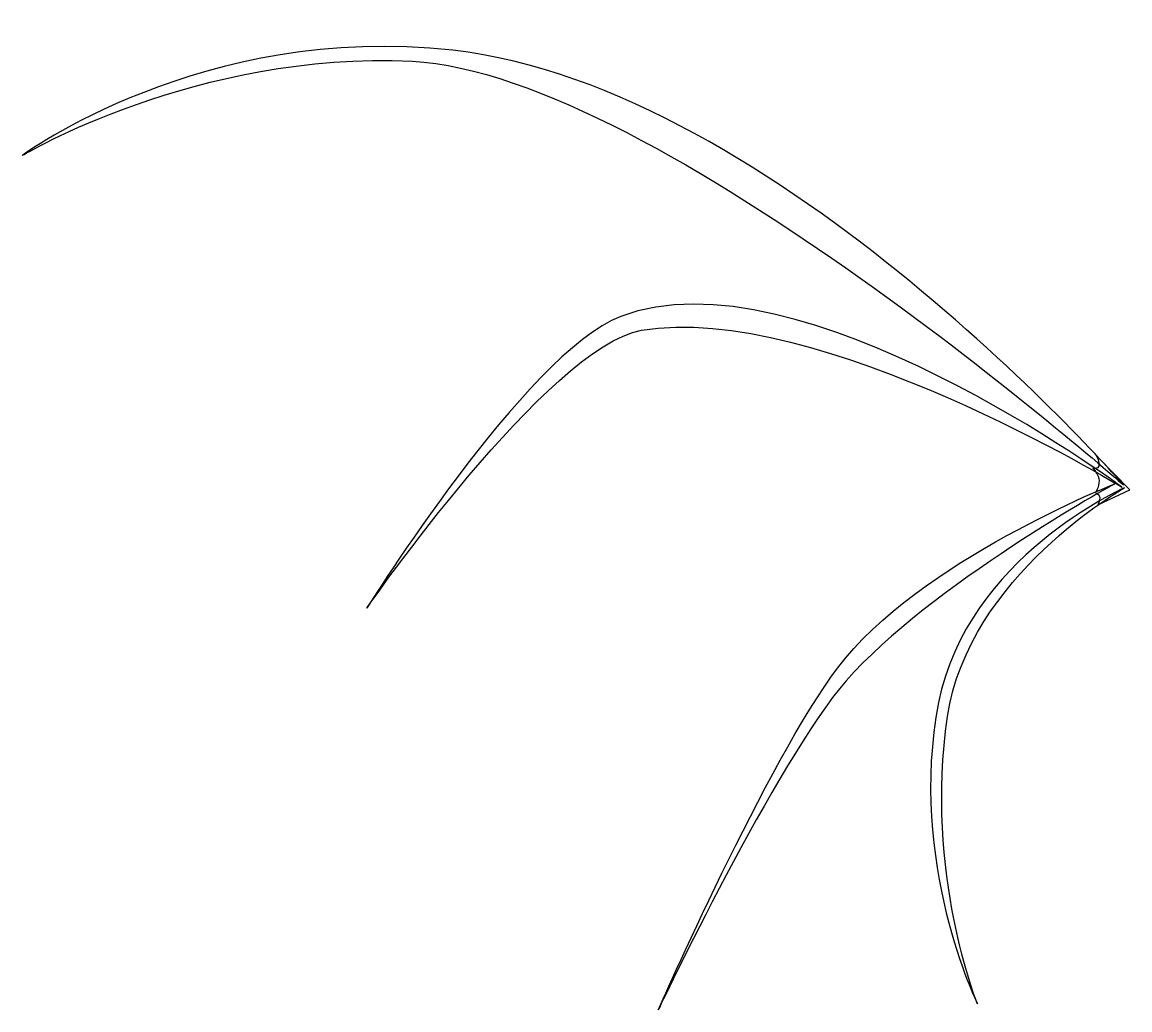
# Model space of a CAD drawing. Header units: millimetres. Extents: x 0 to 77.5, y 0 to 69.1.
import ezdxf

# ---------------------------------------------------------------- set-up
doc = ezdxf.new("R2010")
doc.units = ezdxf.units.MM
doc.layers.add('Layer_1', color=7, linetype='CONTINUOUS')

msp = doc.modelspace()

# ---------------------------------------------------------------- linework, layer by layer
at = {"layer": 'Layer_1', "color": 7}
for points in [[(77.52674, 36.378049), (75.19253, 38.753175)], [(75.27988, 35.337598), (77.52674, 36.378049)]]:
    msp.add_lwpolyline(points, dxfattribs=at)
for points in [[(76.50813, 36.822833)], [(76.99948, 36.554048)], [(77.08923, 36.715665)], [(66.85533, 0.42741)]]:
    msp.add_lwpolyline(points, close=True, dxfattribs=at)
for points in [[(30.1494, 67.135563), (12.63642, 69.100517), (-0.00042, 59.769983), (-0.00042, 59.769983)], [(-0.00042, 59.769983), (-0.00042, 59.769983), (12.22506, 67.112023), (27.30896, 66.361467)], [(77.08923, 36.715665), (77.08923, 36.715665), (52.84409, 64.589228), (30.1494, 67.135563)], [(27.30896, 66.361467), (44.43153, 65.509488), (77.08923, 36.715665), (77.08923, 36.715665)], [(76.99948, 36.554048), (76.99948, 36.554048), (54.35499, 53.326405), (41.89111, 48.512655)], [(43.35108, 47.544898), (55.57797, 49.647419), (76.99948, 36.554048), (76.99948, 36.554048)], [(41.89111, 48.512655), (35.24445, 45.945602), (24.11575, 28.094609), (24.11575, 28.094609)], [(24.11575, 28.094609), (24.11575, 28.094609), (36.84266, 46.425709), (43.35108, 47.544898)], [(75.35505, 38.027586), (75.29805, 37.793191), (74.92592, 37.914893), (74.92592, 37.914893)], [(75.19253, 38.753175), (75.19253, 38.753175), (75.42402, 38.311515), (75.35505, 38.027586)], [(74.92592, 37.914893), (74.92592, 37.914893), (75.38417, 37.436416), (75.37769, 37.029246)], [(57.06109, 23.908093), (62.7242, 31.400627), (76.50813, 36.822833), (76.50813, 36.822833)], [(76.50813, 36.822833), (76.50813, 36.822833), (63.48242, 29.667361), (57.67585, 23.017398)], [(77.15131, 36.527317), (77.15131, 36.527317), (66.12716, 31.649302), (64.139, 21.497592)], [(64.76424, 20.522589), (66.21062, 30.327549), (77.15131, 36.527317), (77.15131, 36.527317)], [(75.37769, 37.029246), (75.36869, 36.489745), (75.17181, 36.376988), (75.14645, 36.202713)], [(75.14645, 36.202713), (75.12465, 36.054748), (75.36525, 36.194913), (75.41623, 35.84967)], [(75.41623, 35.84967), (75.45893, 35.560243), (75.27988, 35.337598), (75.27988, 35.337598)], [(44.52519, -0.000007), (44.52519, -0.000007), (52.22035, 17.50357), (57.06109, 23.908093)], [(57.67585, 23.017398), (52.81286, 17.448067), (44.52519, -0.000007), (44.52519, -0.000007)], [(64.139, 21.497592), (61.96304, 10.386953), (66.85533, 0.42741), (66.85533, 0.42741)], [(66.85533, 0.42741), (66.85533, 0.42741), (63.15006, 9.580168), (64.76424, 20.522589)]]:
    msp.add_open_spline(points, degree=3, dxfattribs=at)

doc.saveas('drawing.dxf')
